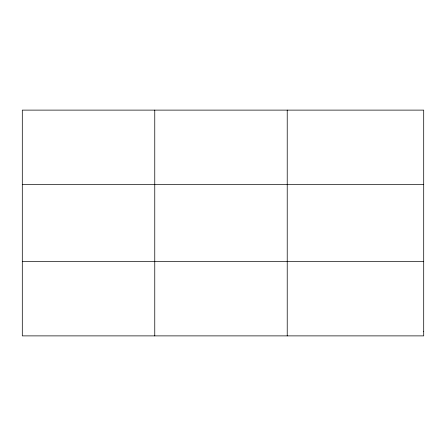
<?xml version="1.0" encoding="UTF-8"?>
<svg xmlns="http://www.w3.org/2000/svg" width="446" height="446" viewBox="0 0 446 446"><rect width="100%" height="100%" fill="white"/><g stroke="black" fill="none" stroke-linecap="round" stroke-linejoin="round"><path stroke-width="0.67" d="M154.762 110.117L154.762 335.883M287.224 110.117L287.224 335.883M22.3 184.622L423.7 184.622M22.3 261.378L423.7 261.378M423.7 331.501L423.7 335.883L22.3 335.883L22.3 110.117L423.7 110.117L423.7 331.501"/></g></svg>
